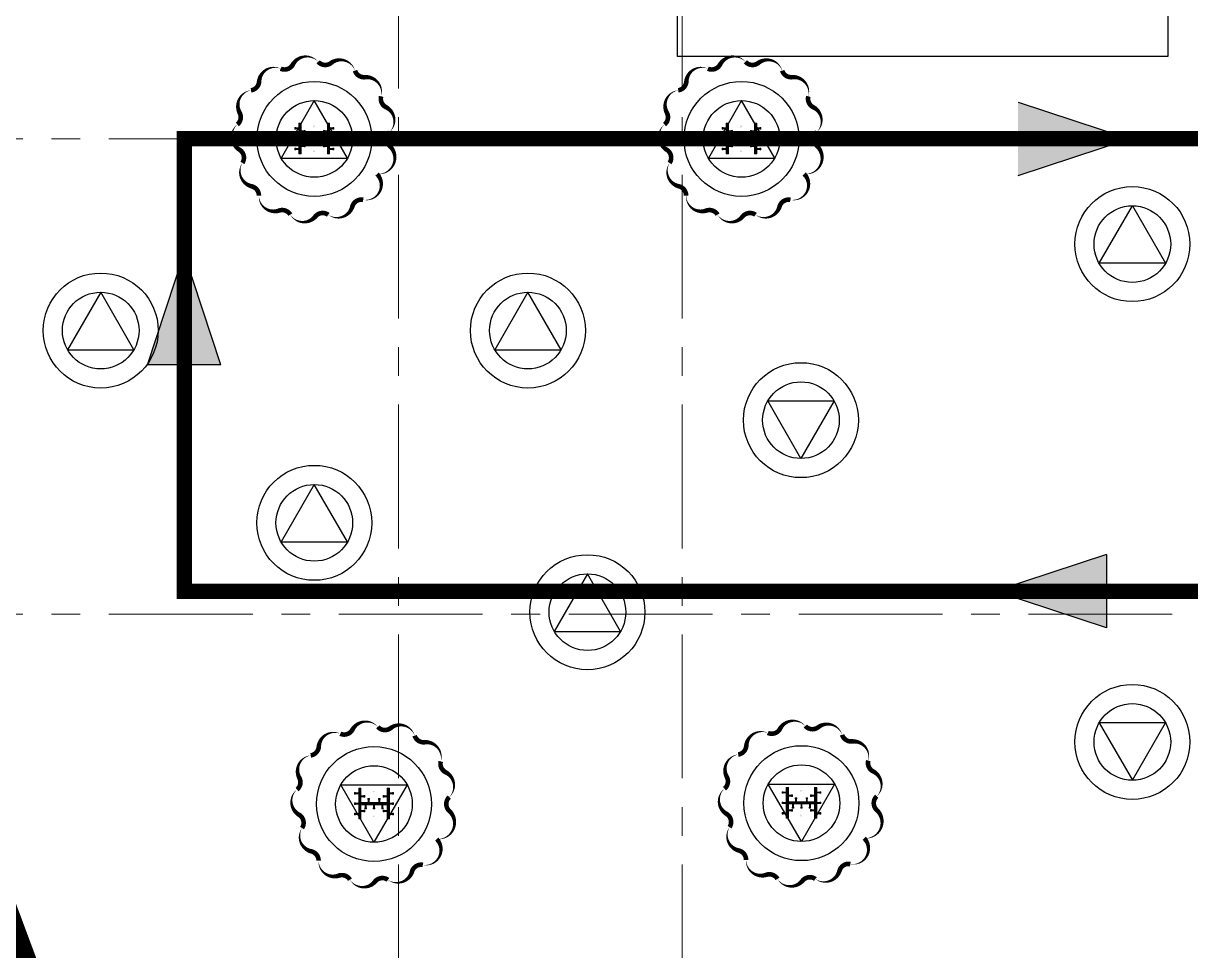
# Model space of a CAD drawing. Header units: millimetres. Extents: x -346728 to 1320345, y -537202 to -385966.
# Drawn here: x 372974 to 388207, y -489332 to -477234 of the extents above; entities that cross this region are included whole.
import ezdxf

# ---------------------------------------------------------------- set-up
doc = ezdxf.new("R2010")
doc.units = ezdxf.units.MM
doc.header["$LTSCALE"] = 100
doc.linetypes.add('HIDDEN', pattern=[9.525, 6.35, -3.175])
doc.linetypes.add('X1326_GLB$0$CENTER', pattern=[2, 1.25, -0.25, 0.25, -0.25])
for name, color, linetype in [('DM', 8, 'Continuous'), ('hach', 253, 'Continuous'), ('PL', 3, 'Continuous'), ('thep doc', 6, 'Continuous')]:
    doc.layers.add(name, color=color, linetype=linetype)
for name, color, linetype, lineweight in [('KCMANH', 8, 'Continuous', 13), ('KINGPOST', 5, 'Continuous', 20), ('X1326_GLB$0$A-tim', 8, 'X1326_GLB$0$CENTER', 9)]:
    doc.layers.add(name, color=color, linetype=linetype, lineweight=lineweight)
pattern_1 = [(45, (188543.33, 11377564.439), (-8.980256121, 8.980256121), []), (135, (188543.33, 11377564.439), (-8.980256121, -8.980256121), [])]

# ---------------------------------------------------------------- blocks, each defined once
blk = doc.blocks.new('LVL-KHUNGTEN')
blk.add_lwpolyline([(61072.9, 41092.8), (119123.5, 41092.8), (119123.5, 61.9), (61072.9, 61.9)], close=True)
blk = doc.blocks.new('KP50')
at = {"ltscale": 0.1}
h = blk.add_hatch(color=6, dxfattribs=at)
h.dxf.hatch_style = 1
h.paths.add_polyline_path([(14, 171), (-14, 171), (-14, 142)])
h.paths.add_polyline_path([(-14, -142), (-14, -171), (14, -171)])
at = {"layer": 'KCMANH', "linetype": 'ByBlock'}
h = blk.add_hatch(dxfattribs=at)
h.set_pattern_fill('ANSI37', color=6, scale=4, style=0)
h.set_pattern_definition(pattern_1)
h.paths.add_polyline_path([(-200, 200), (-200, 171), (200, 171), (200, 200)])
h = blk.add_hatch(dxfattribs=at)
h.set_pattern_fill('ANSI37', color=6, scale=4, style=0)
h.set_pattern_definition([(45, (188728.93, 11377564.439), (-8.980256121, 8.980256121), []), (135, (188728.93, 11377564.439), (-8.980256121, -8.980256121), [])])
h.paths.add_polyline_path([(14, 171), (-14, 142), (-14, -142), (14, -171)])
h = blk.add_hatch(dxfattribs=at)
h.set_pattern_fill('ANSI37', color=6, scale=4, style=0)
h.set_pattern_definition(pattern_1)
h.paths.add_polyline_path([(-200, -171), (-200, -200), (200, -200), (200, -171)])
for p, q in [((-125, 253), (-146, 253)), ((-146, 240), (-146, 253)), ((-125, 240), (-146, 240)), ((-142, 200), (-142, 240)), ((-129, 200), (-129, 240)), ((-125, 240), (-125, 253)), ((-102, 171), (-102, 131)), ((-89, 171), (-89, 131)), ((-10, 253), (10, 253)), ((-10, 240), (-10, 253)), ((-10, 240), (10, 240)), ((-6, 200), (-6, 240)), ((6, 200), (6, 240)), ((10, 240), (10, 253)), ((89, 171), (89, 131)), ((102, 171), (102, 131)), ((125, 253), (146, 253)), ((125, 240), (125, 253)), ((125, 240), (146, 240)), ((129, 200), (129, 240)), ((142, 200), (142, 240)), ((146, 240), (146, 253)), ((-85, 131), (-106, 131)), ((-106, 131), (-106, 118)), ((-85, 118), (-106, 118)), ((-85, 131), (-85, 118)), ((-67, 100), (-67, 120)), ((-54, 120), (-67, 120)), ((-54, 100), (-67, 100)), ((-67, 10), (-67, -10)), ((-54, 10), (-67, 10)), ((-54, 100), (-54, 120)), ((-14, 116), (-54, 116)), ((-14, 104), (-54, 104)), ((-54, 10), (-54, -10)), ((-14, 6), (-54, 6)), ((14, 76), (54, 76)), ((14, 64), (54, 64)), ((54, 60), (54, 80)), ((54, 80), (67, 80)), ((54, 60), (67, 60)), ((67, 60), (67, 80)), ((85, 131), (106, 131)), ((85, 131), (85, 118)), ((85, 118), (106, 118)), ((106, 131), (106, 118)), ((-85, -118), (-106, -118)), ((-106, -131), (-106, -118)), ((-85, -131), (-106, -131)), ((-102, -171), (-102, -131)), ((-89, -171), (-89, -131)), ((-85, -131), (-85, -118)), ((-54, -10), (-67, -10)), ((-67, -100), (-67, -120)), ((-54, -100), (-67, -100)), ((-54, -120), (-67, -120)), ((-14, -6), (-54, -6)), ((-54, -100), (-54, -120)), ((-14, -104), (-54, -104)), ((-14, -116), (-54, -116)), ((14, -64), (54, -64)), ((14, -76), (54, -76)), ((54, -60), (54, -80)), ((54, -60), (67, -60)), ((54, -80), (67, -80)), ((67, -60), (67, -80)), ((85, -118), (106, -118)), ((85, -131), (85, -118)), ((85, -131), (106, -131)), ((89, -171), (89, -131)), ((102, -171), (102, -131)), ((106, -131), (106, -118)), ((-125, -240), (-146, -240)), ((-146, -240), (-146, -253)), ((-125, -253), (-146, -253)), ((-142, -200), (-142, -240)), ((-129, -200), (-129, -240)), ((-125, -240), (-125, -253)), ((-10, -240), (10, -240)), ((-10, -240), (-10, -253)), ((-10, -253), (10, -253)), ((-6, -200), (-6, -240)), ((6, -200), (6, -240)), ((10, -240), (10, -253)), ((125, -240), (146, -240)), ((125, -240), (125, -253)), ((125, -253), (146, -253)), ((129, -200), (129, -240)), ((142, -200), (142, -240)), ((146, -240), (146, -253))]:
    blk.add_line(p, q, dxfattribs=at)
at = {"layer": 'KINGPOST', "color": 6, "linetype": 'ByBlock'}
for p, q in [((-200, 200), (200, 200)), ((-200, 171), (-200, 200)), ((-200, 171), (200, 171)), ((-14, 171), (-14, -171)), ((-14, 142), (14, 171)), ((14, 171), (14, -171)), ((200, 171), (200, 200)), ((-14, -142), (14, -171)), ((-200, -171), (200, -171)), ((-200, -171), (-200, -200)), ((-200, -200), (200, -200)), ((200, -171), (200, -200))]:
    blk.add_line(p, q, dxfattribs=at)
blk.add_lwpolyline([(-14, 0), (14, 0)], dxfattribs=at)
blk = doc.blocks.new('B1 Kingpost Layout Plan1')
at = {"layer": 'KCMANH', "linetype": 'ByBlock', "rotation": 90}
for p in [(6175, -63972, 0), (11750, -63972, 0), (6954, -72648, 0), (12532, -72638, 0)]:
    blk.add_blockref('KP50', p, dxfattribs=at)

msp = doc.modelspace()

# ---------------------------------------------------------------- hatches: boundary and pattern name
at = {"ltscale": 0.1}
h = msp.add_hatch(color=6, dxfattribs=at)
h.dxf.hatch_style = 1
h.paths.add_polyline_path([(376785.7, -478570.6), (376756.9, -478570.6), (376756.9, -478599.4)])
h.paths.add_polyline_path([(376756.9, -478884.2), (376756.9, -478913), (376785.7, -478913)])
h = msp.add_hatch(color=6, dxfattribs=at)
h.dxf.hatch_style = 1
h.paths.add_polyline_path([(382360.6, -478570.6), (382331.8, -478570.6), (382331.8, -478599.4)])
h.paths.add_polyline_path([(382331.8, -478884.2), (382331.8, -478913), (382360.6, -478913)])
h = msp.add_hatch(color=6, dxfattribs=at)
h.dxf.hatch_style = 1
h.paths.add_polyline_path([(377564.3, -487247.4), (377535.5, -487247.4), (377535.5, -487276.2)])
h.paths.add_polyline_path([(377535.5, -487561), (377535.5, -487589.8), (377564.3, -487589.8)])
h = msp.add_hatch(color=6, dxfattribs=at)
h.dxf.hatch_style = 1
h.paths.add_polyline_path([(383142.8, -487236.5), (383114, -487236.5), (383114, -487265.3)])
h.paths.add_polyline_path([(383114, -487550.1), (383114, -487578.9), (383142.8, -487578.9)])
at = {"layer": 'hach'}
h = msp.add_hatch(dxfattribs=at)
h.set_pattern_fill('ANSI31', color=256, scale=70)
h.set_pattern_definition([(45, (342151.22, -508591.22), (-157.15448, 157.15448), [])])
h.paths.add_polyline_path([(362433.4, -410142.2), (348853.9, -428107.5), (376146.7, -501359), (382446.8, -503970.9), (458369.1, -469396.6), (462927.9, -462329.4), (462919.8, -415142.7), (457917.8, -410142.2)])
h.paths.add_polyline_path([(363030.6, -411342.2), (350208.3, -428305.7), (377088.8, -500450.6), (382424.3, -502662.6), (457551.5, -468450.4), (461727.8, -461976.1), (461719.7, -415639.4), (457420.9, -411342.2)], flags=16)
h = msp.add_hatch(dxfattribs=at)
h.set_pattern_fill('AR-CONC', color=256, scale=4)
h.set_pattern_definition([(50, (342151.2, -508591.2), (728.7387, -63.7563), [76.2, -838.2]), (355, (342151.2, -508591.2), (-140.9737, 764.2274), [60.96, -670.5623]), (100.45144, (342211.95, -508596.54), (587.765, 700.471), [64.76, -712.361]), (46.1842, (342151.2, -508388), (1084.316, -168.1693), [114.3, -1257.3]), (96.63556, (342241.6, -508402), (949.6165, 989.7045), [97.14, -1068.5424]), (351.18415, (342151.2, -508388), (949.6165, 989.7045), [91.44, -1005.839]), (21, (342252.8, -508438.8), (606.4576, -409.0608), [76.2, -838.2]), (326, (342252.8, -508438.8), (247.208, 736.752), [60.96, -670.56]), (71.45144, (342303.36, -508472.9), (853.6657, 327.691), [64.76, -712.3598]), (37.5, (342151.22, -508591.22), (12.3544, 338.22016), [0, -662.432, 0, -680.72, 0, -673.1]), (7.5, (342151.22, -508591.22), (267.27865, 400.7223), [0, -388.112, 0, -647.192, 0, -256.54]), (327.5, (341924.65, -508591.22), (542.3624, -22.91498), [0, -254, 0, -792.48, 0, -1051.56]), (317.5, (341823.05, -508591.2), (592.5167, 101.706), [0, -330.2, 0, -526.288, 0, -746.76])])
h.paths.add_polyline_path([(362433.4, -410142.2), (348853.9, -428107.5), (376146.7, -501359), (382446.8, -503970.9), (458369.1, -469396.6), (462927.9, -462329.4), (462919.8, -415142.7), (457917.8, -410142.2)])
h.paths.add_polyline_path([(363030.6, -411342.2), (350208.3, -428305.7), (377088.8, -500450.6), (382424.3, -502662.6), (457551.5, -468450.4), (461727.8, -461976.1), (461719.7, -415639.4), (457420.9, -411342.2)], flags=16)
at = {"layer": 'thep doc'}
h = msp.add_hatch(dxfattribs=at)
h.set_pattern_fill('ANSI31', color=256, angle=-90)
h.set_pattern_definition([(315, (727326.407, -296126.75113), (0.08838834765, 0.08838834765), [])])
h.paths.add_polyline_path([(385955.5, -479218.1), (385955.5, -478739.5), (387408.8, -478739.5)])
h.paths.add_polyline_path([(387408.8, -478739.5), (385955.5, -478739.5), (385955.5, -478260.8)])
h = msp.add_hatch(dxfattribs=at)
h.set_pattern_fill('ANSI31', color=256, angle=180)
h.set_pattern_definition([(225, (557685.8224, -823061.7653), (0.08838834765, -0.08838834765), [])])
h.paths.add_polyline_path([(374594.5, -481690.9), (375073.1, -481690.9), (375073.1, -480237.6)])
h.paths.add_polyline_path([(375073.1, -481690.9), (375551.7, -481690.9), (375073.1, -480237.6)])
h = msp.add_hatch(dxfattribs=at)
h.set_pattern_fill('ANSI31', color=256, angle=-90)
h.set_pattern_definition([(315, (728478.32529, -302029.64433), (0.08838834765, 0.08838834765), [])])
h.paths.add_polyline_path([(387107.5, -485121), (387107.5, -484642.3), (385654.2, -484642.3)])
h.paths.add_polyline_path([(385654.2, -484642.3), (387107.5, -484642.3), (387107.5, -484163.7)])

# ---------------------------------------------------------------- linework, layer by layer
at = {"color": 6, "elevation": -2718.3}
for points in [[(377753.3, -478652, 0, 60, 0.5205671), (377706.6, -478327.5, 60, 60, -0.3534527), (377643, -478186.4, 0, 60, 0.5205671), (377430.6, -477936.2, 60, 60, -0.3534915), (377301.7, -477850.5, 0, 60, 0.5205671), (376988.9, -477751.6, 60, 60, -0.3944899), (376821.5, -477735.1, 0, 60, 0.520567), (376490.7, -477771.9, 60, 60, -0.3907151), (376332.4, -477825.3, 0, 60, 0.520567), (376051.1, -477994.1, 60, 60, -0.3534934), (375945.6, -478107.4, 0, 60, 0.5205671), (375797.1, -478400.1, 60, 60, -0.3571345), (375766.8, -478553.2, 0, 60, 0.520567), (375792.5, -478880.9, 60, 60, -0.4289707), (375832.8, -479054.8, 0, 60, 0.520567), (375953.6, -479359.6, 60, 60, -0.3534582), (376048.2, -479482.1, 0, 60, 0.520567), (376312.9, -479676.2, 60, 60, -0.3534893), (376458.2, -479729.7, 0, 60, 0.5205671), (376785.4, -479753.2, 60, 60, -0.3982747), (376953.3, -479731.3, 0, 60, 0.520567), (377268, -479622.9, 60, 60, -0.3869502), (377409, -479535.7, 0, 60, 0.7314349), (377589.6, -479199.4, 0, 60, 0.7206829), (377754.3, -478832.5, 60, 60, -0.4358983)], [(383328.3, -478652, 0, 60, 0.5205671), (383281.6, -478327.5, 60, 60, -0.3534527), (383218, -478186.4, 0, 60, 0.5205671), (383005.6, -477936.2, 60, 60, -0.3534915), (382876.7, -477850.5, 0, 60, 0.5205671), (382563.9, -477751.6, 60, 60, -0.3944899), (382396.5, -477735.1, 0, 60, 0.520567), (382065.6, -477771.9, 60, 60, -0.3907151), (381907.4, -477825.3, 0, 60, 0.520567), (381626.1, -477994.1, 60, 60, -0.3534934), (381520.6, -478107.4, 0, 60, 0.5205671), (381372.1, -478400.1, 60, 60, -0.3571345), (381341.7, -478553.2, 0, 60, 0.520567), (381367.5, -478880.9, 60, 60, -0.4289707), (381407.8, -479054.8, 0, 60, 0.520567), (381528.5, -479359.6, 60, 60, -0.3534582), (381623.2, -479482.1, 0, 60, 0.520567), (381887.8, -479676.2, 60, 60, -0.3534893), (382033.2, -479729.7, 0, 60, 0.5205671), (382360.4, -479753.2, 60, 60, -0.3982747), (382528.3, -479731.3, 0, 60, 0.520567), (382842.9, -479622.9, 60, 60, -0.3869502), (382984, -479535.7, 0, 60, 0.7314349), (383164.6, -479199.4, 0, 60, 0.7206829), (383329.2, -478832.5, 60, 60, -0.4358983)], [(378532, -487328.8, 0, 60, 0.5205671), (378485.3, -487004.3, 60, 60, -0.3534527), (378421.7, -486863.1, 0, 60, 0.5205671), (378209.3, -486612.9, 60, 60, -0.3534915), (378080.4, -486527.2, 0, 60, 0.5205671), (377767.6, -486428.3, 60, 60, -0.3944899), (377600.2, -486411.9, 0, 60, 0.520567), (377269.3, -486448.6, 60, 60, -0.3907151), (377111.1, -486502, 0, 60, 0.520567), (376829.8, -486670.9, 60, 60, -0.3534934), (376724.3, -486784.2, 0, 60, 0.5205671), (376575.8, -487076.9, 60, 60, -0.3571345), (376545.4, -487230, 0, 60, 0.520567), (376571.1, -487557.7, 60, 60, -0.4289707), (376611.4, -487731.6, 0, 60, 0.520567), (376732.2, -488036.4, 60, 60, -0.3534582), (376826.8, -488158.9, 0, 60, 0.520567), (377091.5, -488353, 60, 60, -0.3534893), (377236.8, -488406.4, 0, 60, 0.5205671), (377564, -488430, 60, 60, -0.3982747), (377732, -488408, 0, 60, 0.520567), (378046.6, -488299.6, 60, 60, -0.3869502), (378187.7, -488212.5, 0, 60, 0.7314349), (378368.3, -487876.2, 0, 60, 0.7206829), (378532.9, -487509.2, 60, 60, -0.4358983)], [(384110.5, -487317.9, 0, 60, 0.5205671), (384063.8, -486993.4, 60, 60, -0.3534527), (384000.2, -486852.3, 0, 60, 0.5205671), (383787.8, -486602.1, 60, 60, -0.3534915), (383658.8, -486516.4, 0, 60, 0.5205671), (383346, -486417.5, 60, 60, -0.3944899), (383178.7, -486401, 0, 60, 0.520567), (382847.8, -486437.8, 60, 60, -0.3907151), (382689.6, -486491.2, 0, 60, 0.520567), (382408.3, -486660, 60, 60, -0.3534934), (382302.7, -486773.3, 0, 60, 0.5205671), (382154.2, -487066, 60, 60, -0.3571345), (382123.9, -487219.1, 0, 60, 0.520567), (382149.6, -487546.8, 60, 60, -0.4289707), (382189.9, -487720.7, 0, 60, 0.520567), (382310.7, -488025.5, 60, 60, -0.3534582), (382405.3, -488148, 0, 60, 0.520567), (382670, -488342.1, 60, 60, -0.3534893), (382815.3, -488395.5, 0, 60, 0.5205671), (383142.5, -488419.1, 60, 60, -0.3982747), (383310.5, -488397.2, 0, 60, 0.520567), (383625.1, -488288.8, 60, 60, -0.3869502), (383766.2, -488201.6, 0, 60, 0.7314349), (383946.8, -487865.3, 0, 60, 0.7206829), (384111.4, -487498.4, 60, 60, -0.4358983)]]:
    msp.add_lwpolyline(points, format="xyseb", close=True, dxfattribs=at)
at = {"layer": 'DM', "color": 7, "linetype": 'HIDDEN', "const_width": 300, "elevation": -1404.9}
msp.add_lwpolyline([(357840.8, -448789.1), (404143.7, -448789.1), (404143.7, -478739.5), (402705, -478738.6), (402696.6, -493428.3), (382424, -502660.2), (377088.5, -500448.2)], close=True, dxfattribs=at)
at = {"layer": 'PL', "elevation": -1404.9}
for points in [[(376338.3, -478991.8), (377204.3, -478991.8), (376771.3, -478241.8)], [(376338.3, -478991.8), (377204.3, -478991.8), (376771.3, -478241.8)], [(381913.2, -478991.8), (382779.3, -478991.8), (382346.2, -478241.8)], [(381913.2, -478991.8), (382779.3, -478991.8), (382346.2, -478241.8)], [(387879.3, -480364), (387013.3, -480364), (387446.3, -479614)], [(387879.3, -480364), (387013.3, -480364), (387446.3, -479614)], [(373550.8, -481491.8), (374416.8, -481491.8), (373983.8, -480741.8)], [(373550.8, -481491.8), (374416.8, -481491.8), (373983.8, -480741.8)], [(379125.8, -481491.8), (379991.8, -481491.8), (379558.8, -480741.8)], [(379125.8, -481491.8), (379991.8, -481491.8), (379558.8, -480741.8)], [(382688.8, -482160.7), (383554.8, -482160.7), (383121.8, -482910.7)], [(382688.8, -482160.7), (383554.8, -482160.7), (383121.8, -482910.7)], [(376338.3, -484000.3), (377204.3, -484000.3), (376771.3, -483250.3)], [(376338.3, -484000.3), (377204.3, -484000.3), (376771.3, -483250.3)], [(379902.4, -485166.2), (380768.4, -485166.2), (380335.4, -484416.2)], [(379902.4, -485166.2), (380768.4, -485166.2), (380335.4, -484416.2)], [(387879.3, -486359.2), (387013.3, -486359.2), (387446.3, -487109.2)], [(387879.3, -486359.2), (387013.3, -486359.2), (387446.3, -487109.2)], [(377116.9, -487168.6), (377982.9, -487168.6), (377549.9, -487918.6)], [(377116.9, -487168.6), (377982.9, -487168.6), (377549.9, -487918.6)], [(382695.4, -487157.7), (383561.4, -487157.7), (383128.4, -487907.7)], [(382695.4, -487157.7), (383561.4, -487157.7), (383128.4, -487907.7)]]:
    msp.add_lwpolyline(points, close=True, dxfattribs=at)
at = {"layer": 'PL'}
for centre, radius in [((376771.3, -478741.8, -1404.9), 750), ((376771.3, -478741.8, -1404.9), 750), ((382346.2, -478741.8, -1404.9), 750), ((382346.2, -478741.8, -1404.9), 750), ((376771.3, -478741.8, -1404.9), 500), ((376771.3, -478741.8, -1404.9), 500), ((382346.2, -478741.8, -1404.9), 500), ((382346.2, -478741.8, -1404.9), 500), ((387446.3, -480114, -1404.9), 750), ((387446.3, -480114, -1404.9), 750), ((387446.3, -480114, -1404.9), 500), ((387446.3, -480114, -1404.9), 500), ((373983.8, -481241.8, -1404.9), 750), ((373983.8, -481241.8, -1404.9), 750), ((379558.8, -481241.8, -1404.9), 750), ((379558.8, -481241.8, -1404.9), 750), ((373983.8, -481241.8, -1404.9), 500), ((373983.8, -481241.8, -1404.9), 500), ((379558.8, -481241.8, -1404.9), 500), ((379558.8, -481241.8, -1404.9), 500), ((383121.8, -482410.7, -1404.9), 750), ((383121.8, -482410.7, -1404.9), 750), ((383121.8, -482410.7, -1404.9), 500), ((383121.8, -482410.7, -1404.9), 500), ((376771.3, -483750.3, -1404.9), 750), ((376771.3, -483750.3, -1404.9), 750), ((376771.3, -483750.3, -1404.9), 500), ((376771.3, -483750.3, -1404.9), 500), ((380335.4, -484916.2, -1404.9), 750), ((380335.4, -484916.2, -1404.9), 750), ((380335.4, -484916.2, -1404.9), 500), ((380335.4, -484916.2, -1404.9), 500), ((387446.3, -486609.2, -1404.9), 750), ((387446.3, -486609.2, -1404.9), 750), ((387446.3, -486609.2, -1404.9), 500), ((387446.3, -486609.2, -1404.9), 500), ((377549.9, -487418.6, -1404.9), 750), ((377549.9, -487418.6, -1404.9), 750), ((383128.4, -487407.7, -1404.9), 750), ((383128.4, -487407.7, -1404.9), 750), ((377549.9, -487418.6, -1404.9), 500), ((377549.9, -487418.6, -1404.9), 500), ((383128.4, -487407.7, -1404.9), 500), ((383128.4, -487407.7, -1404.9), 500)]:
    msp.add_circle(centre, radius, dxfattribs=at)
at = {"layer": 'thep doc'}
for p, q in [((375551.7, -481690.9, -3876.7), (374594.5, -481690.9, -3876.7)), ((387107.5, -484163.7, -3876.7), (387107.5, -485121, -3876.7))]:
    msp.add_line(p, q, dxfattribs=at)
at = {"layer": 'thep doc', "color": 40, "true_color": 0xf8d731, "elevation": 2257.9}
msp.add_lwpolyline([(381509.7, -475239.3), (387909.8, -475239.3), (387909.8, -477666.3), (381509.7, -477666.3)], close=True, dxfattribs=at)
at = {"layer": 'thep doc'}
for points, elevation in [([(385955.5, -478260.8), (387408.8, -478739.5)], -1404.9), ([(385955.5, -479218.1), (387408.8, -478739.5)], -1404.9), ([(374594.5, -481690.9), (375073.1, -480237.6)], -3876.7), ([(375551.7, -481690.9), (375073.1, -480237.6)], -3876.7), ([(387107.5, -484163.7), (385654.2, -484642.3)], -3876.7), ([(387107.5, -485121), (385654.2, -484642.3)], -3876.7)]:
    msp.add_lwpolyline(points, dxfattribs=dict(at, elevation=elevation))
at = {"layer": 'thep doc', "const_width": 200, "elevation": -3876.7}
msp.add_lwpolyline([(376158.6, -493588.5), (395270.8, -493588.5), (395270.8, -484642.3), (375073.1, -484642.3), (375073.1, -478739.5), (395308.6, -478739.5)], dxfattribs=at)
at = {"layer": 'X1326_GLB$0$A-tim', "ltscale": 15}
for p, q in [((377871.3, -398208.6, -1404.9), (377871.3, -512162.7, -1404.9)), ((381571.3, -398208.6, -1404.9), (381571.3, -512162.7, -1404.9)), ((341092.1, -478741.8, -1404.9), (475778.7, -478741.8, -1404.9)), ((341092.1, -484941.8, -1404.9), (475778.7, -484941.8, -1404.9))]:
    msp.add_line(p, q, dxfattribs=at)

# ---------------------------------------------------------------- block references
at = {"extrusion": (0.00597, -2.28885e-18, 0.999982), "xscale": 3.385207865094198, "yscale": 3.385207865094198, "zscale": 3.385207865094198}
msp.add_blockref('LVL-KHUNGTEN', (112985.2, -525073.6, 1027.7), dxfattribs=at)
msp.add_blockref('B1 Kingpost Layout Plan1', (370596.3, -414766, -1404.9))

doc.saveas('drawing.dxf')
